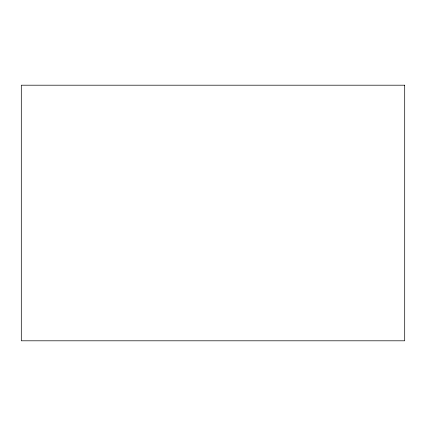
<?xml version="1.0" encoding="UTF-8"?>
<svg xmlns="http://www.w3.org/2000/svg" width="426" height="426" viewBox="0 0 426 426"><rect width="100%" height="100%" fill="white"/><g stroke="black" fill="none" stroke-linecap="round" stroke-linejoin="round"><path stroke-width="0.64" d="M404.7 85.2L21.3 85.2L21.3 340.8L404.7 340.8L404.7 85.2"/></g></svg>
